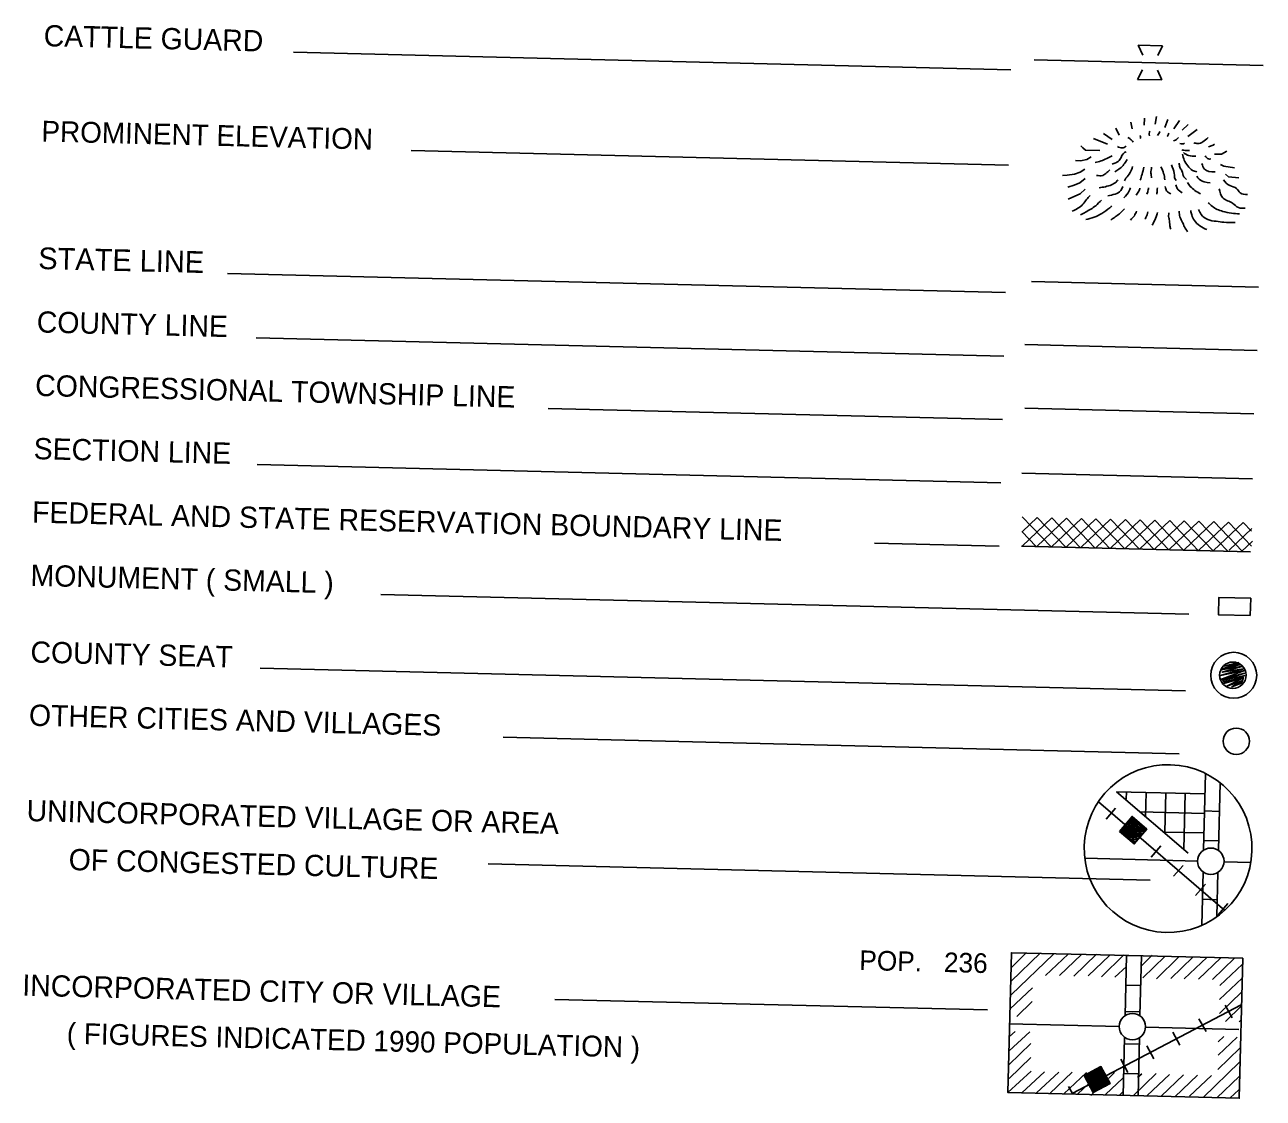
# Model space of a CAD drawing. Extents: x 761565 to 1479413, y 16349851 to 16905335.
# Drawn here: x 1404815 to 1430053, y 16613045 to 16634919 of the extents above; entities that cross this region are included whole.
import ezdxf

# ---------------------------------------------------------------- set-up
doc = ezdxf.new("R2010")
doc.units = 0
doc.layers.add('L12', color=7, linetype='Continuous')
doc.layers.add('L23', color=7, linetype='Continuous')

msp = doc.modelspace()

# ---------------------------------------------------------------- linework, layer by layer
at = {"layer": 'L12'}
for p, q in [((1425382, 16634206), (1430053, 16634092)), ((1426415, 16617934), (1428717, 16617878)), ((1429260, 16617864), (1429799, 16617851)), ((1424875, 16614559), (1427118, 16614505)), ((1427657, 16614491), (1429557, 16614445))]:
    msp.add_line(p, q, dxfattribs=at)
at = {"layer": 'L23'}
for p, q in [((1410291, 16634358), (1424912, 16634001)), ((1427602, 16634300), (1427507, 16634503)), ((1427507, 16634503), (1428003, 16634491)), ((1427903, 16634293), (1428003, 16634491)), ((1427595, 16633999), (1427490, 16633806)), ((1427490, 16633806), (1427986, 16633794)), ((1427896, 16633992), (1427986, 16633794)), ((1412692, 16632356), (1424864, 16632059)), ((1408945, 16629849), (1424801, 16629461)), ((1425329, 16629686), (1429958, 16629573)), ((1409531, 16628541), (1424769, 16628168)), ((1425198, 16628401), (1429927, 16628285)), ((1415479, 16627101), (1424738, 16626875)), ((1425198, 16627107), (1429864, 16626993)), ((1409552, 16625957), (1424706, 16625587)), ((1425134, 16625782), (1429831, 16625668)), ((1425140, 16624298), (1425745, 16624875)), ((1425143, 16624889), (1425731, 16624278)), ((1425147, 16624594), (1425444, 16624882)), ((1425440, 16624291), (1426046, 16624867)), ((1425444, 16624882), (1426031, 16624271)), ((1425741, 16624283), (1426347, 16624860)), ((1425745, 16624875), (1426332, 16624264)), ((1426037, 16624276), (1426642, 16624853)), ((1426046, 16624867), (1426628, 16624256)), ((1426338, 16624269), (1426943, 16624845)), ((1426347, 16624860), (1426929, 16624249)), ((1426639, 16624261), (1427244, 16624838)), ((1426642, 16624853), (1427230, 16624242)), ((1426939, 16624254), (1427545, 16624831)), ((1426943, 16624845), (1427531, 16624234)), ((1427240, 16624247), (1427846, 16624823)), ((1427244, 16624838), (1427831, 16624227)), ((1427536, 16624239), (1428147, 16624816)), ((1427545, 16624831), (1428132, 16624220)), ((1427837, 16624232), (1428442, 16624809)), ((1427846, 16624823), (1428428, 16624212)), ((1428138, 16624225), (1428743, 16624802)), ((1428147, 16624816), (1428729, 16624205)), ((1428439, 16624217), (1429044, 16624794)), ((1428442, 16624809), (1429030, 16624198)), ((1428739, 16624210), (1429345, 16624787)), ((1428743, 16624802), (1429330, 16624190)), ((1429040, 16624203), (1429646, 16624779)), ((1429044, 16624794), (1429631, 16624183)), ((1429345, 16624787), (1429814, 16624295)), ((1429646, 16624779), (1429816, 16624601)), ((1425136, 16624594), (1425425, 16624291)), ((1429357, 16624211), (1429822, 16624654)), ((1424675, 16624294), (1422130, 16624356)), ((1425129, 16624293), (1429795, 16624179)), ((1429610, 16624189), (1429832, 16624395)), ((1412070, 16623313), (1428539, 16622910)), ((1409614, 16621809), (1428469, 16621349)), ((1414566, 16620400), (1428342, 16620063)), ((1428838, 16618107), (1428877, 16619664)), ((1429139, 16618100), (1429173, 16619472)), ((1427066, 16619291), (1428866, 16619247)), ((1427263, 16619138), (1427267, 16619286)), ((1427656, 16618786), (1427668, 16619276)), ((1428050, 16618475), (1428069, 16619267)), ((1428437, 16618117), (1428465, 16619257)), ((1426852, 16618731), (1427042, 16618959)), ((1428858, 16618899), (1429159, 16618891)), ((1427240, 16618621), (1427542, 16618640)), ((1427262, 16618647), (1427521, 16618662)), ((1427294, 16618678), (1427485, 16618689)), ((1427311, 16618704), (1427459, 16618706)), ((1427338, 16618725), (1427438, 16618733)), ((1427354, 16618751), (1427412, 16618749)), ((1427542, 16618878), (1428857, 16618846)), ((1427121, 16618482), (1427681, 16618526)), ((1427148, 16618507), (1427650, 16618543)), ((1427157, 16618465), (1427654, 16618500)), ((1427175, 16618533), (1427624, 16618570)), ((1427178, 16618438), (1427638, 16618480)), ((1427202, 16618564), (1427599, 16618597)), ((1427214, 16618416), (1427606, 16618443)), ((1427218, 16618590), (1427568, 16618624)), ((1427235, 16618394), (1427589, 16618423)), ((1427260, 16618373), (1427562, 16618397)), ((1427318, 16618350), (1427509, 16618583)), ((1428050, 16618470), (1428847, 16618450)), ((1427286, 16618346), (1427546, 16618371)), ((1427317, 16618318), (1427518, 16618340)), ((1427343, 16618302), (1427491, 16618314)), ((1427369, 16618275), (1427475, 16618283)), ((1427390, 16618259), (1427448, 16618257)), ((1427768, 16617959), (1427964, 16618186)), ((1428843, 16618297), (1429144, 16618290)), ((1414260, 16617819), (1427746, 16617489)), ((1428223, 16617573), (1428424, 16617790)), ((1428801, 16616566), (1428827, 16617658)), ((1429106, 16616743), (1429128, 16617651)), ((1428673, 16617176), (1428874, 16617404)), ((1428814, 16617099), (1429115, 16617091)), ((1429134, 16616785), (1429329, 16617012)), ((1424907, 16615425), (1425513, 16616007)), ((1424914, 16615705), (1425228, 16616014)), ((1424916, 16615150), (1425776, 16615979)), ((1425617, 16615545), (1426077, 16615982)), ((1425903, 16615543), (1426352, 16615976)), ((1426193, 16615531), (1426653, 16615979)), ((1426484, 16615539), (1426921, 16615951)), ((1426758, 16615522), (1427212, 16615965)), ((1427240, 16614734), (1427270, 16615953)), ((1427270, 16615953), (1427571, 16615946)), ((1427541, 16614737), (1427571, 16615946)), ((1427571, 16615745), (1427788, 16615957)), ((1427602, 16615496), (1428051, 16615934)), ((1427876, 16615479), (1428336, 16615927)), ((1428172, 16615488), (1428621, 16615920)), ((1428441, 16615476), (1428901, 16615913)), ((1428732, 16615469), (1429186, 16615906)), ((1429017, 16615462), (1429466, 16615900)), ((1427032, 16615515), (1427264, 16615726)), ((1429172, 16615342), (1429632, 16615779)), ((1429165, 16615057), (1429625, 16615494)), ((1424899, 16614870), (1425353, 16615292)), ((1427255, 16615352), (1427556, 16615344)), ((1429164, 16614771), (1429618, 16615215)), ((1415618, 16615060), (1424433, 16614845)), ((1425032, 16614709), (1425346, 16615018)), ((1429420, 16614681), (1429279, 16614943)), ((1429286, 16614610), (1429611, 16614930)), ((1427242, 16614813), (1427543, 16614806)), ((1428891, 16614403), (1428744, 16614665)), ((1429561, 16614603), (1429604, 16614644)), ((1424878, 16614010), (1425299, 16614401)), ((1424885, 16614300), (1424998, 16614408)), ((1428356, 16614126), (1428214, 16614388)), ((1424871, 16613725), (1425314, 16614158)), ((1427200, 16613103), (1427229, 16614285)), ((1427226, 16614153), (1427527, 16614146)), ((1427501, 16613095), (1427530, 16614278)), ((1427826, 16613848), (1427684, 16614110)), ((1429134, 16614196), (1429253, 16614304)), ((1429138, 16613922), (1429521, 16614287)), ((1424874, 16613450), (1425318, 16613872)), ((1427296, 16613571), (1427150, 16613838)), ((1429130, 16613631), (1429579, 16614064)), ((1424851, 16613160), (1425322, 16613598)), ((1425131, 16613153), (1425596, 16613586)), ((1426488, 16613347), (1426563, 16613594)), ((1426503, 16613310), (1426595, 16613609)), ((1426518, 16613288), (1426622, 16613624)), ((1426528, 16613251), (1426653, 16613634)), ((1426554, 16613219), (1426686, 16613659)), ((1426569, 16613187), (1426712, 16613664)), ((1426584, 16613160), (1426745, 16613690)), ((1426611, 16613175), (1426765, 16613657)), ((1426643, 16613190), (1426780, 16613631)), ((1426675, 16613211), (1426795, 16613588)), ((1428826, 16613063), (1429567, 16613779)), ((1425432, 16613157), (1425886, 16613579)), ((1425707, 16613139), (1426161, 16613577)), ((1425992, 16613132), (1426451, 16613570)), ((1426277, 16613136), (1426720, 16613558)), ((1426417, 16613471), (1426434, 16613523)), ((1426432, 16613438), (1426466, 16613538)), ((1426447, 16613412), (1426493, 16613553)), ((1426463, 16613390), (1426525, 16613568)), ((1426540, 16613103), (1427022, 16613567)), ((1426761, 16613288), (1426620, 16613561)), ((1426712, 16613226), (1426810, 16613561)), ((1426734, 16613241), (1426825, 16613529)), ((1426771, 16613256), (1426840, 16613502)), ((1426803, 16613282), (1426866, 16613470)), ((1426830, 16613286), (1426881, 16613438)), ((1426842, 16613122), (1427193, 16613452)), ((1426862, 16613301), (1426896, 16613411)), ((1426889, 16613322), (1426906, 16613379)), ((1427211, 16613551), (1427512, 16613544)), ((1427401, 16613093), (1427871, 16613546)), ((1427489, 16613465), (1427576, 16613543)), ((1427691, 16613101), (1428146, 16613529)), ((1427976, 16613084), (1428425, 16613522)), ((1428251, 16613072), (1428716, 16613515)), ((1428552, 16613086), (1429001, 16613508)), ((1429106, 16613056), (1429560, 16613489)), ((1426166, 16613139), (1426085, 16613283)), ((1427116, 16613100), (1427192, 16613177)), ((1429380, 16613050), (1429559, 16613214))]:
    msp.add_line(p, q, dxfattribs=at)
for points in [[(1427848, 16632894), (1427878, 16633047)], [(1427119, 16632669), (1427048, 16632813)], [(1427381, 16632800), (1427352, 16632938)], [(1427625, 16632873), (1427634, 16633016)], [(1428047, 16632826), (1428109, 16632988)], [(1428231, 16632800), (1428346, 16632966)], [(1428399, 16632775), (1428524, 16632888)], [(1428518, 16632645), (1428706, 16632783)], [(1426882, 16632485), (1426594, 16632603)], [(1426974, 16632583), (1426797, 16632703)], [(1426720, 16632357), (1426430, 16632364), (1426378, 16632412), (1426337, 16632450)], [(1428940, 16632434), (1429031, 16632464), (1429063, 16632489)], [(1429058, 16632284), (1429201, 16632280), (1429313, 16632341)], [(1426548, 16632229), (1426457, 16632173), (1426330, 16632150), (1426224, 16632152)], [(1429180, 16632069), (1429253, 16632041), (1429469, 16632004)], [(1426420, 16631978), (1426324, 16631917), (1426207, 16631878), (1426058, 16631855), (1425963, 16631847)], [(1426421, 16631788), (1426319, 16631701), (1426201, 16631651), (1426068, 16631612)], [(1429286, 16631877), (1429348, 16631822), (1429559, 16631801)], [(1426426, 16631571), (1426324, 16631474), (1426212, 16631424), (1426078, 16631363)], [(1429279, 16621857), (1429550, 16621924), (1429257, 16621847), (1429575, 16621897), (1429235, 16621800), (1429575, 16621876), (1429580, 16621881), (1429197, 16621774), (1429638, 16621848), (1429217, 16621726), (1429652, 16621795), (1429184, 16621659), (1429672, 16621763), (1429171, 16621574), (1429671, 16621705), (1429224, 16621557), (1429675, 16621662), (1429222, 16621489), (1429632, 16621605), (1429311, 16621444), (1429614, 16621548), (1429411, 16621426), (1429613, 16621500), (1429648, 16621621), (1429228, 16621531)], [(1427066, 16619291), (1428520, 16618041)], [(1426697, 16619084), (1429268, 16616871)], [(1426447, 16615973), (1424921, 16616011), (1424851, 16613160), (1429565, 16613045), (1429635, 16615896), (1426447, 16615973)], [(1426161, 16613144), (1429601, 16614946)]]:
    msp.add_lwpolyline(points, dxfattribs=at)
for points in [[(1429790, 16622880), (1429798, 16623233), (1429149, 16623249), (1429140, 16622896)], [(1427121, 16618482), (1427382, 16618787), (1427681, 16618526), (1427426, 16618226)], [(1426584, 16613160), (1426402, 16613508), (1426745, 16613690), (1426932, 16613342)]]:
    msp.add_lwpolyline(points, close=True, dxfattribs=at)
for centre, radius in [((1429451, 16621663), 469), ((1429434, 16621664), 269), ((1429504, 16620319), 269), ((1428985, 16617874), 269), ((1427386, 16614504), 269)]:
    msp.add_circle(centre, radius, dxfattribs=at)
msp.add_ellipse((1428114, 16618133), major_axis=(-52, -1709), ratio=0.999925, dxfattribs=at)
for points in [[(1427400, 16632530), (1427344, 16632590), (1427292, 16632623)], [(1427545, 16632600), (1427546, 16632653), (1427536, 16632659)], [(1427736, 16632654), (1427727, 16632707), (1427744, 16632754)], [(1427895, 16632661), (1427928, 16632702), (1427944, 16632744)], [(1428095, 16632640), (1428112, 16632666), (1428129, 16632713)], [(1428225, 16632552), (1428300, 16632593), (1428327, 16632624)], [(1428641, 16632516), (1428715, 16632498), (1428929, 16632619)], [(1427258, 16632333), (1427226, 16632318), (1427133, 16632177), (1427047, 16632106), (1426972, 16632076)], [(1427261, 16632444), (1427181, 16632409), (1427081, 16632438)], [(1428356, 16632501), (1428408, 16632490), (1428451, 16632504)], [(1428395, 16632374), (1428437, 16632362), (1428553, 16632359)], [(1428409, 16632284), (1428443, 16632161), (1428519, 16632043), (1428612, 16631951), (1428701, 16631923)], [(1428425, 16632315), (1428535, 16632254), (1428682, 16632240)], [(1426976, 16632250), (1426747, 16632145), (1426625, 16632116)], [(1427281, 16632174), (1427232, 16632101), (1427155, 16632013), (1427069, 16631947), (1427032, 16631921)], [(1427388, 16632029), (1427343, 16631908), (1427256, 16631794), (1427223, 16631742)], [(1427620, 16632018), (1427585, 16631876), (1427545, 16631750)], [(1427779, 16632019), (1427765, 16631898), (1427779, 16631797)], [(1427969, 16632025), (1428024, 16631892), (1428047, 16631759)], [(1428181, 16632067), (1428240, 16631886), (1428254, 16631786), (1428279, 16631743)], [(1428341, 16632100), (1428354, 16632016), (1428395, 16631941), (1428434, 16631823), (1428491, 16631764)], [(1428805, 16632094), (1428855, 16631977), (1429071, 16631924)], [(1428867, 16632246), (1428940, 16632186), (1428982, 16632185)], [(1426927, 16631961), (1426868, 16631909), (1426782, 16631848), (1426655, 16631851)], [(1427091, 16631761), (1427053, 16631715), (1426962, 16631659), (1426707, 16631596)], [(1428699, 16631833), (1428750, 16631773), (1428970, 16631699)], [(1429241, 16631761), (1429370, 16631642), (1429511, 16631581), (1429583, 16631494), (1429730, 16631459)], [(1427193, 16631621), (1427149, 16631543), (1426883, 16631434)], [(1427351, 16631596), (1427323, 16631534), (1427214, 16631394)], [(1427541, 16631592), (1427519, 16631529), (1427464, 16631446)], [(1427716, 16631598), (1427698, 16631509), (1427681, 16631467)], [(1427895, 16631594), (1427894, 16631551), (1427882, 16631467)], [(1428054, 16631621), (1428084, 16631536), (1428167, 16631476)], [(1428272, 16631658), (1428302, 16631584), (1428400, 16631497)], [(1428511, 16631705), (1428567, 16631625), (1428774, 16631472)], [(1429152, 16631579), (1429232, 16631392), (1429430, 16631281), (1429549, 16631194), (1429686, 16631180)], [(1426524, 16631442), (1426453, 16631360), (1426377, 16631261), (1426162, 16631118)], [(1426754, 16631347), (1426640, 16631233), (1426538, 16631162), (1426329, 16631046)], [(1428928, 16631294), (1429115, 16631157), (1429230, 16631117), (1429404, 16631081), (1429572, 16631067)], [(1426967, 16631225), (1426924, 16631190), (1426763, 16631072), (1426438, 16630948)], [(1427225, 16631166), (1427122, 16631069), (1426944, 16630941)], [(1427472, 16631118), (1427427, 16631029), (1427351, 16630941)], [(1427704, 16631107), (1427664, 16630992), (1427642, 16630955)], [(1427899, 16631092), (1427870, 16631003), (1427809, 16630872), (1427792, 16630836)], [(1428131, 16631086), (1428129, 16630986), (1428138, 16630954), (1428151, 16630822), (1428170, 16630752)], [(1428338, 16631118), (1428356, 16631007), (1428411, 16630889), (1428446, 16630804), (1428512, 16630702)], [(1428576, 16631133), (1428595, 16631043), (1428650, 16630931), (1428758, 16630823), (1428904, 16630745)], [(1428735, 16631156), (1428790, 16631054), (1428925, 16630950), (1429093, 16630915), (1429251, 16630895), (1429478, 16630889)]]:
    msp.add_spline(points, degree=3, dxfattribs=at)

# ---------------------------------------------------------------- texts
for s, height, p in [('CATTLE GUARD', 433.31, (1405197, 16634483)), ('PROMINENT ELEVATION', 425.01, (1405150, 16632540)), ('STATE LINE', 441.6, (1405086, 16629943)), ('COUNTY LINE', 433.31, (1405055, 16628650)), ('CONGRESSIONAL TOWNSHIP LINE', 433.31, (1405023, 16627357)), ('SECTION LINE', 433.31, (1404992, 16626069)), ('FEDERAL AND STATE RESERVATION BOUNDARY LINE', 433.31, (1404960, 16624775)), ('MONUMENT ( SMALL )', 433.31, (1404928, 16623487)), ('COUNTY SEAT', 433.31, (1404927, 16621924)), ('OTHER CITIES AND VILLAGES', 433.31, (1404896, 16620636)), ('UNINCORPORATED VILLAGE OR AREA', 433.31, (1404848, 16618693)), ('OF CONGESTED CULTURE', 433.31, (1405706, 16617695)), ('POP.   236', 400, (1421818, 16615659)), ('INCORPORATED CITY OR VILLAGE', 433.31, (1404761, 16615135)), ('( FIGURES INDICATED 1990 POPULATION )', 425.01, (1405667, 16614157))]:
    msp.add_text(s, height=height, rotation=358.6, dxfattribs=at).set_placement(p)

doc.saveas('drawing.dxf')
